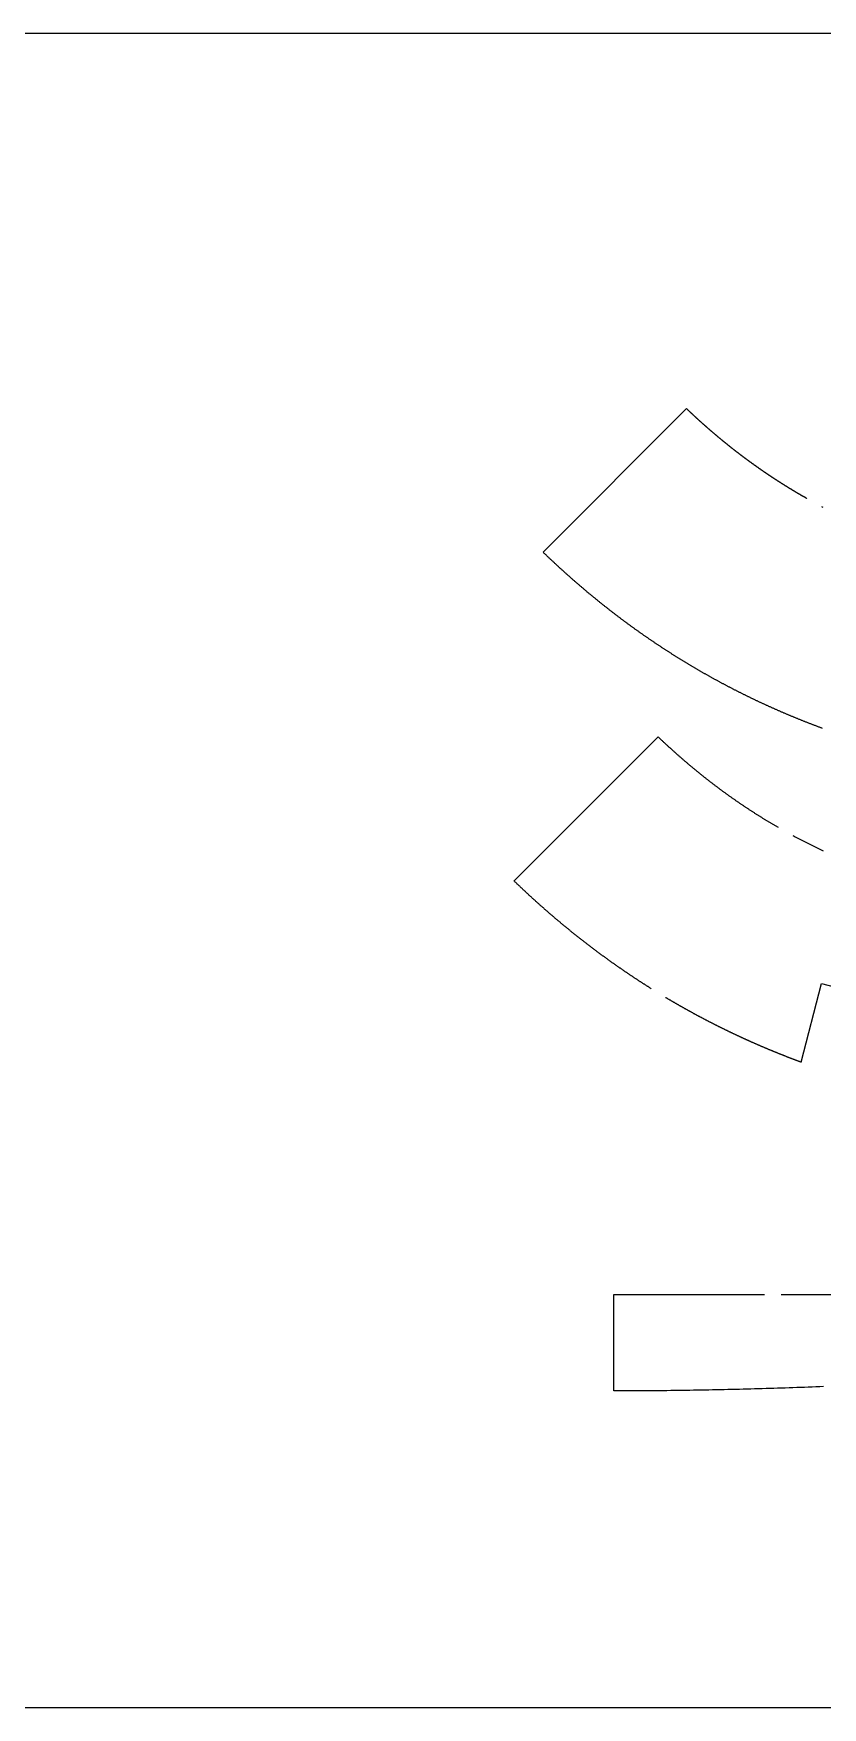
# Model space of a CAD drawing. Extents: x -700 to 200, y -6 to 94.
# Drawn here: x -25 to 22.1, y -6.5 to 93.5 of the extents above; entities that cross this region are included whole.
import ezdxf

# ---------------------------------------------------------------- set-up
doc = ezdxf.new("R2010")
doc.units = 0
doc.layers.get('0').update_dxf_attribs({"linetype": 'CONTINUOUS'})
doc.layers.add('90X10', color=1, linetype='CONTINUOUS')

msp = doc.modelspace()

# ---------------------------------------------------------------- linework, layer by layer
for p, q in [((5.42856, 62.55091), (14.00242, 71.12477)), ((3.69978, 42.90781), (12.3088, 51.51682)), ((20.85965, 32.07724), (22.07703, 36.77754)), ((22.07703, 36.77754), (24.26612, 36.21077)), ((9.67028, 12.44153), (9.67028, 18.21061)), ((9.67028, 18.21061), (18.67028, 18.21061)), ((19.67028, 18.21061), (61.61028, 18.21061))]:
    msp.add_line(p, q)
for points in [[(14.0024, 71.1248, 0), (14.0192, 71.1088, 0), (14.0359, 71.0928, 0), (14.0527, 71.0769, 0), (14.0694, 71.0609, 0), (14.0861, 71.045, 0), (14.1028, 71.0292, 0), (14.1195, 71.0133, 0), (14.1362, 70.9975, 0), (14.1529, 70.9816, 0), (14.1696, 70.9658, 0), (14.1864, 70.9501, 0), (14.2031, 70.9343, 0), (14.2198, 70.9186, 0), (14.2365, 70.9029, 0), (14.2532, 70.8872, 0), (14.2699, 70.8715, 0), (14.2866, 70.8559, 0), (14.3033, 70.8402, 0), (14.3199, 70.8246, 0), (14.3366, 70.809, 0), (14.3533, 70.7935, 0), (14.37, 70.7779, 0), (14.3867, 70.7624, 0), (14.4034, 70.7469, 0), (14.4201, 70.7314, 0), (14.4367, 70.7159, 0), (14.4534, 70.7005, 0), (14.4701, 70.6851, 0), (14.4868, 70.6697, 0), (14.5034, 70.6543, 0), (14.5201, 70.6389, 0), (14.5368, 70.6236, 0), (14.5534, 70.6083, 0), (14.5701, 70.593, 0), (14.5868, 70.5777, 0), (14.6034, 70.5624, 0), (14.6201, 70.5472, 0), (14.6367, 70.532, 0), (14.6534, 70.5168, 0), (14.67, 70.5016, 0), (14.6867, 70.4865, 0), (14.7033, 70.4713, 0), (14.72, 70.4562, 0), (14.7366, 70.4411, 0), (14.7532, 70.426, 0), (14.7699, 70.411, 0), (14.7865, 70.3959, 0), (14.8031, 70.3809, 0), (14.8198, 70.3659, 0), (14.8364, 70.351, 0), (14.853, 70.336, 0), (14.8697, 70.3211, 0), (14.8863, 70.3061, 0), (14.9029, 70.2912, 0), (14.9195, 70.2764, 0), (14.9361, 70.2615, 0), (14.9527, 70.2467, 0), (14.9693, 70.2319, 0), (14.9859, 70.2171, 0), (15.0026, 70.2023, 0), (15.0192, 70.1875, 0), (15.0358, 70.1728, 0), (15.0524, 70.1581, 0), (15.069, 70.1434, 0), (15.0855, 70.1287, 0), (15.1021, 70.114, 0), (15.1187, 70.0994, 0), (15.1353, 70.0848, 0), (15.1519, 70.0702, 0), (15.1685, 70.0556, 0), (15.185, 70.041, 0), (15.2016, 70.0265, 0), (15.2182, 70.0119, 0), (15.2348, 69.9974, 0), (15.2513, 69.983, 0), (15.2679, 69.9685, 0), (15.2845, 69.954, 0), (15.301, 69.9396, 0), (15.3176, 69.9252, 0), (15.3341, 69.9108, 0), (15.3507, 69.8964, 0), (15.3672, 69.8821, 0), (15.3838, 69.8677, 0), (15.4003, 69.8534, 0), (15.4169, 69.8391, 0), (15.4334, 69.8249, 0), (15.45, 69.8106, 0), (15.4665, 69.7964, 0), (15.483, 69.7821, 0), (15.4995, 69.7679, 0), (15.5161, 69.7537, 0), (15.5326, 69.7396, 0), (15.5491, 69.7254, 0), (15.5656, 69.7113, 0), (15.5821, 69.6972, 0), (15.5987, 69.6831, 0), (15.6152, 69.669, 0), (15.6317, 69.655, 0), (15.6482, 69.6409, 0), (15.6647, 69.6269, 0), (15.6812, 69.6129, 0), (15.6977, 69.599, 0), (15.7142, 69.585, 0), (15.7307, 69.571, 0), (15.7471, 69.5571, 0), (15.7636, 69.5432, 0), (15.7801, 69.5293, 0), (15.7966, 69.5155, 0), (15.8131, 69.5016, 0), (15.8295, 69.4878, 0), (15.846, 69.4739, 0), (15.8625, 69.4601, 0), (15.879, 69.4463, 0), (15.8956, 69.4325, 0), (15.9121, 69.4187, 0), (15.9286, 69.4049, 0), (15.9451, 69.3911, 0), (15.9617, 69.3774, 0), (15.9782, 69.3636, 0), (15.9948, 69.3499, 0), (16.0113, 69.3362, 0), (16.0279, 69.3224, 0), (16.0445, 69.3087, 0), (16.0611, 69.295, 0), (16.0777, 69.2814, 0), (16.0942, 69.2677, 0), (16.1108, 69.254, 0), (16.1275, 69.2404, 0), (16.1441, 69.2267, 0), (16.1607, 69.2131, 0), (16.1773, 69.1995, 0), (16.194, 69.1858, 0), (16.2106, 69.1722, 0), (16.2273, 69.1586, 0), (16.2439, 69.1451, 0), (16.2606, 69.1315, 0), (16.2773, 69.1179, 0), (16.2939, 69.1044, 0), (16.3106, 69.0908, 0), (16.3273, 69.0773, 0), (16.344, 69.0638, 0), (16.3607, 69.0503, 0), (16.3774, 69.0368, 0), (16.3942, 69.0233, 0), (16.4109, 69.0098, 0), (16.4276, 68.9963, 0), (16.4444, 68.9829, 0), (16.4611, 68.9694, 0), (16.4779, 68.956, 0), (16.4947, 68.9426, 0), (16.5114, 68.9292, 0), (16.5282, 68.9158, 0), (16.545, 68.9024, 0), (16.5618, 68.889, 0), (16.5786, 68.8756, 0), (16.5954, 68.8623, 0), (16.6122, 68.8489, 0), (16.629, 68.8356, 0), (16.6459, 68.8222, 0), (16.6627, 68.8089, 0), (16.6795, 68.7956, 0), (16.6964, 68.7823, 0), (16.7132, 68.769, 0), (16.7301, 68.7557, 0), (16.747, 68.7425, 0), (16.7639, 68.7292, 0), (16.7807, 68.716, 0), (16.7976, 68.7027, 0), (16.8145, 68.6895, 0), (16.8314, 68.6763, 0), (16.8484, 68.6631, 0), (16.8653, 68.6499, 0), (16.8822, 68.6367, 0), (16.8991, 68.6235, 0), (16.9161, 68.6104, 0), (16.933, 68.5972, 0), (16.95, 68.5841, 0), (16.967, 68.571, 0), (16.9839, 68.5578, 0), (17.0009, 68.5447, 0), (17.0179, 68.5316, 0), (17.0349, 68.5185, 0), (17.0519, 68.5055, 0), (17.0689, 68.4924, 0), (17.0859, 68.4793, 0), (17.1029, 68.4663, 0), (17.12, 68.4533, 0), (17.137, 68.4402, 0), (17.154, 68.4272, 0), (17.1711, 68.4142, 0), (17.1881, 68.4012, 0), (17.2052, 68.3882, 0), (17.2223, 68.3753, 0), (17.2394, 68.3623, 0), (17.2565, 68.3494, 0), (17.2736, 68.3364, 0), (17.2907, 68.3235, 0), (17.3078, 68.3106, 0), (17.3249, 68.2977, 0), (17.342, 68.2848, 0), (17.3591, 68.2719, 0), (17.3763, 68.259, 0), (17.3934, 68.2461, 0), (17.4106, 68.2333, 0), (17.4277, 68.2204, 0), (17.4449, 68.2076, 0), (17.4621, 68.1948, 0), (17.4793, 68.182, 0), (17.4964, 68.1692, 0), (17.5136, 68.1564, 0), (17.5309, 68.1436, 0), (17.5481, 68.1308, 0), (17.5653, 68.1181, 0), (17.5825, 68.1053, 0), (17.5997, 68.0926, 0), (17.617, 68.0798, 0), (17.6342, 68.0671, 0), (17.6515, 68.0544, 0), (17.6688, 68.0417, 0), (17.686, 68.029, 0), (17.7033, 68.0164, 0), (17.7206, 68.0037, 0), (17.7379, 67.991, 0), (17.7552, 67.9784, 0), (17.7725, 67.9658, 0), (17.7898, 67.9531, 0), (17.8071, 67.9405, 0), (17.8245, 67.9279, 0), (17.8418, 67.9153, 0), (17.8591, 67.9028, 0), (17.8765, 67.8902, 0), (17.8938, 67.8776, 0), (17.9112, 67.8651, 0), (17.9286, 67.8525, 0), (17.946, 67.84, 0), (17.9634, 67.8275, 0), (17.9808, 67.815, 0), (17.9982, 67.8025, 0), (18.0156, 67.79, 0), (18.033, 67.7775, 0), (18.0504, 67.7651, 0), (18.0679, 67.7526, 0), (18.0853, 67.7402, 0), (18.1027, 67.7278, 0), (18.1202, 67.7153, 0), (18.1377, 67.7029, 0), (18.1551, 67.6905, 0), (18.1726, 67.6781, 0), (18.1901, 67.6658, 0), (18.2076, 67.6534, 0), (18.2251, 67.641, 0), (18.2426, 67.6287, 0), (18.2601, 67.6164, 0), (18.2777, 67.604, 0), (18.2952, 67.5917, 0), (18.3127, 67.5794, 0), (18.3303, 67.5671, 0), (18.3478, 67.5548, 0), (18.3654, 67.5426, 0), (18.383, 67.5303, 0), (18.4005, 67.5181, 0), (18.4181, 67.5058, 0), (18.4357, 67.4936, 0), (18.4533, 67.4814, 0), (18.4709, 67.4692, 0), (18.4885, 67.457, 0), (18.5062, 67.4448, 0), (18.5238, 67.4326, 0), (18.5414, 67.4204, 0), (18.5591, 67.4083, 0), (18.5767, 67.3961, 0), (18.5944, 67.384, 0), (18.612, 67.3719, 0), (18.6297, 67.3598, 0), (18.6474, 67.3477, 0), (18.6651, 67.3356, 0), (18.6828, 67.3235, 0), (18.7005, 67.3114, 0), (18.7182, 67.2994, 0), (18.7359, 67.2873, 0), (18.7537, 67.2753, 0), (18.7714, 67.2633, 0), (18.7891, 67.2513, 0), (18.8069, 67.2393, 0), (18.8247, 67.2273, 0), (18.8424, 67.2153, 0), (18.8602, 67.2033, 0), (18.878, 67.1913, 0), (18.8958, 67.1794, 0), (18.9136, 67.1674, 0), (18.9314, 67.1555, 0), (18.9492, 67.1436, 0), (18.967, 67.1317, 0), (18.9848, 67.1198, 0), (19.0027, 67.1079, 0), (19.0205, 67.096, 0), (19.0384, 67.0842, 0), (19.0562, 67.0723, 0), (19.0741, 67.0605, 0), (19.092, 67.0486, 0), (19.1099, 67.0368, 0), (19.1277, 67.025, 0), (19.1456, 67.0132, 0), (19.1636, 67.0014, 0), (19.1815, 66.9896, 0), (19.1994, 66.9779, 0), (19.2173, 66.9661, 0), (19.2353, 66.9543, 0), (19.2532, 66.9426, 0), (19.2712, 66.9309, 0), (19.2891, 66.9192, 0), (19.3071, 66.9075, 0), (19.3251, 66.8958, 0), (19.343, 66.8841, 0), (19.361, 66.8724, 0), (19.379, 66.8608, 0), (19.397, 66.8491, 0), (19.4151, 66.8375, 0), (19.4331, 66.8258, 0), (19.4511, 66.8142, 0), (19.4691, 66.8026, 0), (19.4872, 66.791, 0), (19.5052, 66.7794, 0), (19.5233, 66.7678, 0), (19.5414, 66.7563, 0), (19.5595, 66.7447, 0), (19.5775, 66.7332, 0), (19.5956, 66.7216, 0), (19.6137, 66.7101, 0), (19.6318, 66.6986, 0), (19.65, 66.6871, 0), (19.6681, 66.6756, 0), (19.6862, 66.6641, 0), (19.7044, 66.6527, 0), (19.7225, 66.6412, 0), (19.7407, 66.6298, 0), (19.7588, 66.6183, 0), (19.777, 66.6069, 0), (19.7952, 66.5955, 0), (19.8134, 66.5841, 0), (19.8316, 66.5727, 0), (19.8498, 66.5613, 0), (19.868, 66.5499, 0), (19.8862, 66.5386, 0), (19.9044, 66.5272, 0), (19.9226, 66.5159, 0), (19.9409, 66.5046, 0), (19.9591, 66.4932, 0), (19.9774, 66.4819, 0), (19.9957, 66.4706, 0), (20.0139, 66.4594, 0), (20.0322, 66.4481, 0), (20.0505, 66.4368, 0), (20.0688, 66.4256, 0), (20.0871, 66.4143, 0), (20.1054, 66.4031, 0), (20.1238, 66.3919, 0), (20.1421, 66.3807, 0), (20.1604, 66.3695, 0), (20.1788, 66.3583, 0), (20.1971, 66.3471, 0), (20.2155, 66.3359, 0), (20.2339, 66.3248, 0), (20.2522, 66.3136, 0), (20.2706, 66.3025, 0), (20.289, 66.2914, 0), (20.3074, 66.2802, 0), (20.3258, 66.2691, 0), (20.3442, 66.2581, 0), (20.3627, 66.247, 0), (20.3811, 66.2359, 0), (20.3996, 66.2248, 0), (20.418, 66.2138, 0), (20.4365, 66.2028, 0), (20.4549, 66.1917, 0), (20.4734, 66.1807, 0), (20.4919, 66.1697, 0), (20.5104, 66.1587, 0), (20.5289, 66.1477, 0), (20.5474, 66.1368, 0), (20.5659, 66.1258, 0), (20.5844, 66.1148, 0), (20.6029, 66.1039, 0), (20.6215, 66.093, 0), (20.64, 66.0821, 0), (20.6586, 66.0712, 0), (20.6772, 66.0603, 0), (20.6957, 66.0494, 0), (20.7143, 66.0385, 0), (20.7329, 66.0276, 0), (20.7515, 66.0168, 0), (20.7701, 66.0059, 0), (20.7887, 65.9951, 0), (20.8073, 65.9843, 0), (20.8259, 65.9735, 0), (20.8446, 65.9627, 0), (20.8632, 65.9519, 0), (20.8818, 65.9411, 0), (20.9005, 65.9304, 0), (20.9191, 65.9196, 0), (20.9378, 65.9089, 0), (20.9564, 65.8982, 0), (20.9751, 65.8875, 0), (20.9937, 65.8768, 0), (21.0124, 65.8661, 0), (21.0311, 65.8555, 0), (21.0498, 65.8448, 0), (21.0685, 65.8342, 0), (21.0872, 65.8235, 0), (21.1059, 65.8129, 0), (21.1246, 65.8023, 0), (21.1433, 65.7917, 0), (21.162, 65.7811, 0), (21.1807, 65.7705, 0), (21.1994, 65.76, 0)], [(22.0777, 65.2819, 0), (22.1536, 65.2421, 0)], [(22.1332, 52.0209, 0), (22.0964, 52.0345, 0), (22.0596, 52.0481, 0), (22.0228, 52.0618, 0), (21.9859, 52.0755, 0), (21.9491, 52.0892, 0), (21.9123, 52.103, 0), (21.8755, 52.1168, 0), (21.8387, 52.1306, 0), (21.8019, 52.1444, 0), (21.7651, 52.1583, 0), (21.7283, 52.1722, 0), (21.6916, 52.1862, 0), (21.6548, 52.2001, 0), (21.618, 52.2141, 0), (21.5813, 52.2282, 0), (21.5446, 52.2422, 0), (21.5078, 52.2563, 0), (21.4711, 52.2705, 0), (21.4344, 52.2846, 0), (21.3977, 52.2988, 0), (21.361, 52.313, 0), (21.3243, 52.3273, 0), (21.2876, 52.3416, 0), (21.251, 52.3559, 0), (21.2143, 52.3702, 0), (21.1776, 52.3846, 0), (21.141, 52.399, 0), (21.1044, 52.4134, 0), (21.0677, 52.4279, 0), (21.0311, 52.4424, 0), (20.9945, 52.4569, 0), (20.9579, 52.4715, 0), (20.9213, 52.4861, 0), (20.8847, 52.5007, 0), (20.8481, 52.5154, 0), (20.8115, 52.5301, 0), (20.775, 52.5448, 0), (20.7384, 52.5595, 0), (20.7019, 52.5743, 0), (20.6653, 52.5891, 0), (20.6288, 52.604, 0), (20.5923, 52.6188, 0), (20.5558, 52.6337, 0), (20.5193, 52.6486, 0), (20.4829, 52.6636, 0), (20.4464, 52.6786, 0), (20.41, 52.6936, 0), (20.3736, 52.7086, 0), (20.3372, 52.7237, 0), (20.3009, 52.7388, 0), (20.2645, 52.7539, 0), (20.2282, 52.769, 0), (20.1919, 52.7842, 0), (20.1556, 52.7994, 0), (20.1193, 52.8146, 0), (20.0831, 52.8299, 0), (20.0469, 52.8452, 0), (20.0106, 52.8605, 0), (19.9744, 52.8758, 0), (19.9383, 52.8911, 0), (19.9021, 52.9065, 0), (19.866, 52.922, 0), (19.8299, 52.9374, 0), (19.7937, 52.9529, 0), (19.7577, 52.9684, 0), (19.7216, 52.9839, 0), (19.6856, 52.9994, 0), (19.6495, 53.015, 0), (19.6135, 53.0306, 0), (19.5775, 53.0462, 0), (19.5415, 53.0619, 0), (19.5056, 53.0776, 0), (19.4697, 53.0933, 0), (19.4337, 53.109, 0), (19.3978, 53.1248, 0), (19.362, 53.1406, 0), (19.3261, 53.1564, 0), (19.2903, 53.1723, 0), (19.2544, 53.1882, 0), (19.2186, 53.2041, 0), (19.1828, 53.22, 0), (19.1471, 53.2359, 0), (19.1113, 53.2519, 0), (19.0756, 53.2679, 0), (19.0399, 53.284, 0), (19.0042, 53.3, 0), (18.9685, 53.3161, 0), (18.9328, 53.3323, 0), (18.8972, 53.3484, 0), (18.8616, 53.3646, 0), (18.826, 53.3808, 0), (18.7904, 53.397, 0), (18.7548, 53.4133, 0), (18.7193, 53.4296, 0), (18.6837, 53.4459, 0), (18.6482, 53.4622, 0), (18.6127, 53.4786, 0), (18.5773, 53.495, 0), (18.5418, 53.5114, 0), (18.5064, 53.5278, 0), (18.4709, 53.5443, 0), (18.4355, 53.5608, 0), (18.4002, 53.5773, 0), (18.3648, 53.5939, 0), (18.3294, 53.6105, 0), (18.2941, 53.6271, 0), (18.2588, 53.6437, 0), (18.2235, 53.6604, 0), (18.1882, 53.677, 0), (18.153, 53.6938, 0), (18.1178, 53.7105, 0), (18.0825, 53.7273, 0), (18.0473, 53.7441, 0), (18.0122, 53.7609, 0), (17.977, 53.7778, 0), (17.9418, 53.7946, 0), (17.9067, 53.8115, 0), (17.8716, 53.8285, 0), (17.8365, 53.8454, 0), (17.8014, 53.8624, 0), (17.7664, 53.8794, 0), (17.7314, 53.8965, 0), (17.6963, 53.9135, 0), (17.6613, 53.9306, 0), (17.6264, 53.9478, 0), (17.5914, 53.9649, 0), (17.5565, 53.9821, 0), (17.5215, 53.9993, 0), (17.4866, 54.0165, 0), (17.4517, 54.0338, 0), (17.4169, 54.051, 0), (17.382, 54.0684, 0), (17.3472, 54.0857, 0), (17.3123, 54.1031, 0), (17.2776, 54.1205, 0), (17.2428, 54.1379, 0), (17.208, 54.1553, 0), (17.1733, 54.1728, 0), (17.1385, 54.1903, 0), (17.1038, 54.2078, 0), (17.0691, 54.2254, 0), (17.0345, 54.243, 0), (16.9998, 54.2606, 0), (16.9652, 54.2782, 0), (16.9306, 54.2959, 0), (16.896, 54.3135, 0), (16.8614, 54.3313, 0), (16.8268, 54.349, 0), (16.7923, 54.3668, 0), (16.7577, 54.3846, 0), (16.7232, 54.4024, 0), (16.6887, 54.4202, 0), (16.6543, 54.4381, 0), (16.6198, 54.456, 0), (16.5854, 54.474, 0), (16.551, 54.4919, 0), (16.5166, 54.5099, 0), (16.4822, 54.5279, 0), (16.4478, 54.5459, 0), (16.4135, 54.564, 0), (16.3791, 54.5821, 0), (16.3448, 54.6002, 0), (16.3105, 54.6184, 0), (16.2762, 54.6365, 0), (16.242, 54.6547, 0), (16.2078, 54.673, 0), (16.1735, 54.6912, 0), (16.1393, 54.7095, 0), (16.1051, 54.7278, 0), (16.071, 54.7462, 0), (16.0368, 54.7645, 0), (16.0027, 54.7829, 0), (15.9686, 54.8013, 0), (15.9345, 54.8198, 0), (15.9004, 54.8382, 0), (15.8663, 54.8567, 0), (15.8323, 54.8752, 0), (15.7983, 54.8938, 0), (15.7643, 54.9124, 0), (15.7303, 54.931, 0), (15.6963, 54.9496, 0), (15.6624, 54.9683, 0), (15.6284, 54.987, 0), (15.5945, 55.0057, 0), (15.5606, 55.0244, 0), (15.5267, 55.0432, 0), (15.4929, 55.062, 0), (15.459, 55.0808, 0), (15.4252, 55.0996, 0), (15.3914, 55.1185, 0), (15.3576, 55.1374, 0), (15.3238, 55.1563, 0), (15.2901, 55.1753, 0), (15.2563, 55.1943, 0), (15.2226, 55.2133, 0), (15.1889, 55.2323, 0), (15.1552, 55.2514, 0), (15.1216, 55.2704, 0), (15.0879, 55.2896, 0), (15.0543, 55.3087, 0), (15.0207, 55.3279, 0), (14.9871, 55.3471, 0), (14.9535, 55.3663, 0), (14.9199, 55.3855, 0), (14.8864, 55.4048, 0), (14.8529, 55.4241, 0), (14.8194, 55.4434, 0), (14.7859, 55.4628, 0), (14.7524, 55.4822, 0), (14.7189, 55.5016, 0), (14.6855, 55.521, 0), (14.6521, 55.5405, 0), (14.6187, 55.56, 0), (14.5853, 55.5795, 0), (14.5519, 55.599, 0), (14.5186, 55.6186, 0), (14.4853, 55.6382, 0), (14.452, 55.6578, 0), (14.4187, 55.6775, 0), (14.3854, 55.6972, 0), (14.3521, 55.7169, 0), (14.3189, 55.7366, 0), (14.2857, 55.7563, 0), (14.2524, 55.7761, 0), (14.2193, 55.7959, 0), (14.1861, 55.8158, 0), (14.1529, 55.8356, 0), (14.1198, 55.8555, 0), (14.0867, 55.8755, 0), (14.0536, 55.8954, 0), (14.0205, 55.9154, 0), (13.9874, 55.9354, 0), (13.9544, 55.9554, 0), (13.9214, 55.9754, 0), (13.8883, 55.9955, 0), (13.8554, 56.0156, 0), (13.8224, 56.0358, 0), (13.7894, 56.0559, 0), (13.7565, 56.0761, 0), (13.7235, 56.0963, 0), (13.6906, 56.1166, 0), (13.6578, 56.1368, 0), (13.6249, 56.1571, 0), (13.592, 56.1774, 0), (13.5592, 56.1978, 0), (13.5264, 56.2182, 0), (13.4936, 56.2386, 0), (13.4608, 56.259, 0), (13.428, 56.2794, 0), (13.3953, 56.2999, 0), (13.3625, 56.3204, 0), (13.3298, 56.341, 0), (13.2971, 56.3615, 0), (13.2644, 56.3821, 0), (13.2318, 56.4027, 0), (13.1991, 56.4234, 0), (13.1665, 56.444, 0), (13.1339, 56.4647, 0), (13.1013, 56.4854, 0), (13.0687, 56.5062, 0), (13.0362, 56.527, 0), (13.0036, 56.5478, 0), (12.9711, 56.5686, 0), (12.9386, 56.5894, 0), (12.9061, 56.6103, 0), (12.8736, 56.6312, 0), (12.8412, 56.6522, 0), (12.8088, 56.6731, 0), (12.7763, 56.6941, 0), (12.7439, 56.7151, 0), (12.7116, 56.7362, 0), (12.6792, 56.7572, 0), (12.6468, 56.7783, 0), (12.6145, 56.7994, 0), (12.5822, 56.8206, 0), (12.5499, 56.8418, 0), (12.5176, 56.863, 0), (12.4854, 56.8842, 0), (12.4531, 56.9054, 0), (12.4209, 56.9267, 0), (12.3887, 56.948, 0), (12.3565, 56.9694, 0), (12.3243, 56.9907, 0), (12.2922, 57.0121, 0), (12.26, 57.0335, 0), (12.2279, 57.055, 0), (12.1958, 57.0764, 0), (12.1637, 57.0979, 0), (12.1316, 57.1194, 0), (12.0996, 57.141, 0), (12.0675, 57.1625, 0), (12.0355, 57.1841, 0), (12.0035, 57.2058, 0), (11.9715, 57.2274, 0), (11.9396, 57.2491, 0), (11.9076, 57.2708, 0), (11.8757, 57.2925, 0), (11.8438, 57.3143, 0), (11.8119, 57.3361, 0), (11.78, 57.3579, 0), (11.7481, 57.3797, 0), (11.7163, 57.4016, 0), (11.6844, 57.4235, 0), (11.6526, 57.4454, 0), (11.6208, 57.4674, 0), (11.589, 57.4893, 0), (11.5573, 57.5113, 0), (11.5255, 57.5334, 0), (11.4938, 57.5554, 0), (11.4621, 57.5775, 0), (11.4304, 57.5996, 0), (11.3987, 57.6217, 0), (11.3671, 57.6439, 0), (11.3354, 57.6661, 0), (11.3038, 57.6883, 0), (11.2722, 57.7105, 0), (11.2406, 57.7328, 0), (11.209, 57.7551, 0), (11.1775, 57.7774, 0), (11.1459, 57.7997, 0), (11.1144, 57.8221, 0), (11.0829, 57.8445, 0), (11.0514, 57.8669, 0), (11.02, 57.8894, 0), (10.9885, 57.9118, 0), (10.9571, 57.9343, 0), (10.9256, 57.9569, 0), (10.8942, 57.9794, 0), (10.8629, 58.002, 0), (10.8315, 58.0246, 0), (10.8001, 58.0472, 0), (10.7688, 58.0699, 0), (10.7375, 58.0926, 0), (10.7062, 58.1153, 0), (10.6749, 58.1381, 0), (10.6436, 58.1608, 0), (10.6124, 58.1836, 0), (10.5811, 58.2064, 0), (10.5499, 58.2293, 0), (10.5187, 58.2522, 0), (10.4876, 58.2751, 0), (10.4564, 58.298, 0), (10.4252, 58.3209, 0), (10.3941, 58.3439, 0), (10.363, 58.3669, 0), (10.3319, 58.39, 0), (10.3008, 58.413, 0), (10.2698, 58.4361, 0), (10.2387, 58.4592, 0), (10.2077, 58.4824, 0), (10.1767, 58.5055, 0), (10.1457, 58.5287, 0), (10.1147, 58.5519, 0), (10.0837, 58.5752, 0), (10.0528, 58.5984, 0), (10.0219, 58.6217, 0), (9.99095, 58.6451, 0), (9.96006, 58.6684, 0), (9.92918, 58.6918, 0), (9.89832, 58.7152, 0), (9.86748, 58.7386, 0), (9.83665, 58.7621, 0), (9.80584, 58.7856, 0), (9.77505, 58.8091, 0), (9.74427, 58.8326, 0), (9.71351, 58.8562, 0), (9.68277, 58.8797, 0), (9.65204, 58.9034, 0), (9.62133, 58.927, 0), (9.59064, 58.9507, 0), (9.55997, 58.9744, 0), (9.52931, 58.9981, 0), (9.49867, 59.0218, 0), (9.46804, 59.0456, 0), (9.43743, 59.0694, 0), (9.40684, 59.0932, 0), (9.37627, 59.1171, 0), (9.34571, 59.141, 0), (9.31517, 59.1649, 0), (9.28465, 59.1888, 0), (9.25414, 59.2128, 0), (9.22365, 59.2367, 0), (9.19317, 59.2607, 0), (9.16272, 59.2848, 0), (9.13228, 59.3088, 0), (9.10185, 59.3329, 0), (9.07144, 59.3571, 0), (9.04105, 59.3812, 0), (9.01068, 59.4054, 0), (8.98032, 59.4296, 0), (8.94998, 59.4538, 0), (8.91966, 59.478, 0), (8.88935, 59.5023, 0), (8.85906, 59.5266, 0), (8.82879, 59.5509, 0), (8.79853, 59.5753, 0), (8.76829, 59.5997, 0), (8.73806, 59.6241, 0), (8.70786, 59.6485, 0), (8.67767, 59.673, 0), (8.64749, 59.6974, 0), (8.61734, 59.722, 0), (8.58719, 59.7465, 0), (8.55707, 59.7711, 0), (8.52696, 59.7956, 0), (8.49687, 59.8203, 0), (8.4668, 59.8449, 0), (8.43674, 59.8696, 0), (8.4067, 59.8943, 0), (8.37667, 59.919, 0), (8.34667, 59.9437, 0), (8.31667, 59.9685, 0), (8.2867, 59.9933, 0), (8.25674, 60.0181, 0), (8.2268, 60.043, 0), (8.19687, 60.0679, 0), (8.16696, 60.0928, 0), (8.13707, 60.1177, 0), (8.1072, 60.1427, 0), (8.07734, 60.1677, 0), (8.04749, 60.1927, 0), (8.01767, 60.2177, 0), (7.98786, 60.2428, 0), (7.95807, 60.2679, 0), (7.92829, 60.293, 0), (7.89853, 60.3181, 0), (7.86878, 60.3433, 0), (7.83906, 60.3685, 0), (7.80935, 60.3937, 0), (7.77965, 60.4189, 0), (7.74997, 60.4442, 0), (7.72031, 60.4695, 0), (7.69067, 60.4948, 0), (7.66104, 60.5202, 0), (7.63143, 60.5456, 0), (7.60183, 60.571, 0), (7.57225, 60.5964, 0), (7.54269, 60.6219, 0), (7.51314, 60.6474, 0), (7.48361, 60.6729, 0), (7.4541, 60.6984, 0), (7.4246, 60.724, 0), (7.39512, 60.7496, 0), (7.36565, 60.7752, 0), (7.3362, 60.8008, 0), (7.30677, 60.8265, 0), (7.27736, 60.8522, 0), (7.24796, 60.8779, 0), (7.21857, 60.9036, 0), (7.18921, 60.9294, 0), (7.15986, 60.9552, 0), (7.13052, 60.981, 0), (7.10121, 61.0069, 0), (7.0719, 61.0328, 0), (7.04262, 61.0587, 0), (7.01335, 61.0846, 0), (6.9841, 61.1106, 0), (6.95486, 61.1365, 0), (6.92564, 61.1625, 0), (6.89644, 61.1886, 0), (6.86725, 61.2146, 0), (6.83808, 61.2407, 0), (6.80893, 61.2668, 0), (6.77979, 61.293, 0), (6.75067, 61.3191, 0), (6.72156, 61.3453, 0), (6.69247, 61.3715, 0), (6.6634, 61.3978, 0), (6.63434, 61.4241, 0), (6.6053, 61.4504, 0), (6.57627, 61.4767, 0), (6.54726, 61.503, 0), (6.51827, 61.5294, 0), (6.4893, 61.5558, 0), (6.46034, 61.5822, 0), (6.43139, 61.6087, 0), (6.40246, 61.6352, 0), (6.37355, 61.6617, 0), (6.34466, 61.6882, 0), (6.31578, 61.7148, 0), (6.28692, 61.7413, 0), (6.25807, 61.768, 0), (6.22924, 61.7946, 0), (6.20042, 61.8213, 0), (6.17163, 61.8479, 0), (6.14284, 61.8747, 0), (6.11408, 61.9014, 0), (6.08533, 61.9282, 0), (6.05659, 61.955, 0), (6.02788, 61.9818, 0), (5.99917, 62.0086, 0), (5.97049, 62.0355, 0), (5.94182, 62.0624, 0), (5.91317, 62.0893, 0), (5.88453, 62.1163, 0), (5.85591, 62.1432, 0), (5.8273, 62.1702, 0), (5.79871, 62.1973, 0), (5.77014, 62.2243, 0), (5.74158, 62.2514, 0), (5.71304, 62.2785, 0), (5.68452, 62.3056, 0), (5.65601, 62.3328, 0), (5.62751, 62.36, 0), (5.59904, 62.3872, 0), (5.57058, 62.4144, 0), (5.54213, 62.4417, 0), (5.5137, 62.469, 0), (5.48529, 62.4963, 0), (5.45692, 62.5236, 0), (5.42856, 62.5509, 0)], [(12.3088, 51.5168, 0), (12.3386, 51.4884, 0), (12.3684, 51.46, 0), (12.3982, 51.4317, 0), (12.428, 51.4034, 0), (12.4578, 51.3751, 0), (12.4877, 51.3469, 0), (12.5175, 51.3187, 0), (12.5474, 51.2905, 0), (12.5773, 51.2624, 0), (12.6073, 51.2343, 0), (12.6372, 51.2063, 0), (12.6672, 51.1783, 0), (12.6972, 51.1503, 0), (12.7272, 51.1224, 0), (12.7572, 51.0945, 0), (12.7873, 51.0667, 0), (12.8174, 51.0389, 0), (12.8474, 51.0111, 0), (12.8776, 50.9834, 0), (12.9077, 50.9557, 0), (12.9378, 50.928, 0), (12.968, 50.9004, 0), (12.9982, 50.8728, 0), (13.0284, 50.8452, 0), (13.0587, 50.8177, 0), (13.0889, 50.7903, 0), (13.1192, 50.7628, 0), (13.1495, 50.7354, 0), (13.1798, 50.7081, 0), (13.2102, 50.6808, 0), (13.2405, 50.6535, 0), (13.2709, 50.6262, 0), (13.3013, 50.599, 0), (13.3317, 50.5719, 0), (13.3622, 50.5447, 0), (13.3926, 50.5176, 0), (13.4231, 50.4906, 0), (13.4536, 50.4636, 0), (13.4841, 50.4366, 0), (13.5147, 50.4096, 0), (13.5453, 50.3827, 0), (13.5758, 50.3559, 0), (13.6064, 50.329, 0), (13.6371, 50.3022, 0), (13.6677, 50.2755, 0), (13.6984, 50.2488, 0), (13.7291, 50.2221, 0), (13.7598, 50.1954, 0), (13.7905, 50.1688, 0), (13.8213, 50.1423, 0), (13.8521, 50.1158, 0), (13.8829, 50.0893, 0), (13.9137, 50.0628, 0), (13.9445, 50.0364, 0), (13.9754, 50.01, 0), (14.0063, 49.9837, 0), (14.0372, 49.9574, 0), (14.0681, 49.9311, 0), (14.0991, 49.9049, 0), (14.13, 49.8787, 0), (14.161, 49.8525, 0), (14.192, 49.8264, 0), (14.2231, 49.8004, 0), (14.2541, 49.7743, 0), (14.2852, 49.7483, 0), (14.3163, 49.7224, 0), (14.3474, 49.6964, 0), (14.3785, 49.6705, 0), (14.4097, 49.6447, 0), (14.4409, 49.6189, 0), (14.4721, 49.5931, 0), (14.5033, 49.5674, 0), (14.5346, 49.5417, 0), (14.5658, 49.516, 0), (14.5971, 49.4904, 0), (14.6284, 49.4648, 0), (14.6598, 49.4393, 0), (14.6911, 49.4138, 0), (14.7225, 49.3883, 0), (14.7539, 49.3628, 0), (14.7853, 49.3375, 0), (14.8168, 49.3121, 0), (14.8482, 49.2868, 0), (14.8797, 49.2615, 0), (14.9112, 49.2362, 0), (14.9427, 49.211, 0), (14.9743, 49.1859, 0), (15.0059, 49.1607, 0), (15.0375, 49.1356, 0), (15.0691, 49.1106, 0), (15.1007, 49.0856, 0), (15.1324, 49.0606, 0), (15.1641, 49.0356, 0), (15.1958, 49.0107, 0), (15.2275, 48.9859, 0), (15.2592, 48.961, 0), (15.291, 48.9362, 0), (15.3228, 48.9115, 0), (15.3546, 48.8868, 0), (15.3865, 48.8621, 0), (15.4183, 48.8374, 0), (15.4502, 48.8128, 0), (15.4821, 48.7883, 0), (15.514, 48.7637, 0), (15.546, 48.7392, 0), (15.578, 48.7148, 0), (15.61, 48.6904, 0), (15.642, 48.666, 0), (15.674, 48.6416, 0), (15.7061, 48.6173, 0), (15.7382, 48.5931, 0), (15.7703, 48.5688, 0), (15.8024, 48.5447, 0), (15.8345, 48.5205, 0), (15.8667, 48.4964, 0), (15.8989, 48.4723, 0), (15.9311, 48.4483, 0), (15.9634, 48.4243, 0), (15.9956, 48.4003, 0), (16.0279, 48.3764, 0), (16.0602, 48.3525, 0), (16.0926, 48.3286, 0), (16.1249, 48.3048, 0), (16.1573, 48.281, 0), (16.1897, 48.2573, 0), (16.2221, 48.2336, 0), (16.2546, 48.2099, 0), (16.287, 48.1863, 0), (16.3195, 48.1627, 0), (16.352, 48.1392, 0), (16.3846, 48.1156, 0), (16.4171, 48.0922, 0), (16.4497, 48.0687, 0), (16.4823, 48.0453, 0), (16.515, 48.022, 0), (16.5476, 47.9986, 0), (16.5803, 47.9754, 0), (16.613, 47.9521, 0), (16.6457, 47.9289, 0), (16.6784, 47.9057, 0), (16.7112, 47.8826, 0), (16.744, 47.8595, 0), (16.7768, 47.8364, 0), (16.8097, 47.8134, 0), (16.8425, 47.7904, 0), (16.8754, 47.7675, 0), (16.9083, 47.7445, 0), (16.9412, 47.7217, 0), (16.9742, 47.6988, 0), (17.0072, 47.676, 0), (17.0402, 47.6533, 0), (17.0732, 47.6306, 0), (17.1062, 47.6079, 0), (17.1393, 47.5852, 0), (17.1724, 47.5626, 0), (17.2055, 47.54, 0), (17.2386, 47.5175, 0), (17.2718, 47.495, 0), (17.305, 47.4725, 0), (17.3382, 47.4501, 0), (17.3714, 47.4277, 0), (17.4047, 47.4054, 0), (17.438, 47.3831, 0), (17.4713, 47.3608, 0), (17.5046, 47.3386, 0), (17.538, 47.3164, 0), (17.5713, 47.2942, 0), (17.6047, 47.2721, 0), (17.6382, 47.25, 0), (17.6716, 47.2279, 0), (17.7051, 47.2059, 0), (17.7386, 47.184, 0), (17.7721, 47.162, 0), (17.8056, 47.1401, 0), (17.8392, 47.1183, 0), (17.8728, 47.0965, 0), (17.9064, 47.0747, 0), (17.94, 47.0529, 0), (17.9737, 47.0312, 0), (18.0074, 47.0095, 0), (18.0411, 46.9879, 0), (18.0748, 46.9663, 0), (18.1086, 46.9448, 0), (18.1424, 46.9232, 0), (18.1762, 46.9017, 0), (18.21, 46.8803, 0), (18.2439, 46.8589, 0), (18.2777, 46.8375, 0), (18.3116, 46.8162, 0), (18.3456, 46.7949, 0), (18.3795, 46.7736, 0), (18.4135, 46.7524, 0), (18.4475, 46.7312, 0), (18.4815, 46.7101, 0), (18.5156, 46.689, 0), (18.5496, 46.6679, 0), (18.5837, 46.6469, 0), (18.6178, 46.6259, 0), (18.652, 46.6049, 0), (18.6862, 46.584, 0), (18.7204, 46.5631, 0), (18.7546, 46.5423, 0), (18.7888, 46.5215, 0), (18.8231, 46.5007, 0), (18.8574, 46.48, 0), (18.8917, 46.4593, 0), (18.926, 46.4386, 0), (18.9604, 46.418, 0), (18.9948, 46.3974, 0), (19.0292, 46.3768, 0), (19.0636, 46.3563, 0), (19.0981, 46.3359, 0), (19.1326, 46.3154, 0), (19.1671, 46.295, 0), (19.2016, 46.2747, 0), (19.2362, 46.2544, 0), (19.2708, 46.2341, 0), (19.3054, 46.2138, 0), (19.34, 46.1936, 0), (19.3747, 46.1735, 0), (19.4094, 46.1533, 0), (19.4441, 46.1332, 0), (19.4788, 46.1132, 0)], [(20.352, 45.6258, 0), (20.4295, 45.584, 0), (20.5072, 45.5424, 0), (20.585, 45.501, 0), (20.6629, 45.4598, 0), (20.7409, 45.4188, 0), (20.8191, 45.3779, 0), (20.8974, 45.3373, 0), (20.9758, 45.2968, 0), (21.0543, 45.2565, 0), (21.133, 45.2163, 0), (21.2117, 45.1764, 0), (21.2906, 45.1366, 0), (21.3697, 45.097, 0), (21.4488, 45.0576, 0), (21.5281, 45.0183, 0), (21.6075, 44.9793, 0), (21.687, 44.9404, 0), (21.7667, 44.9017, 0), (21.8465, 44.8632, 0), (21.9264, 44.8248, 0), (22.0064, 44.7867, 0), (22.0866, 44.7487, 0), (22.1669, 44.7109, 0)], [(11.8967, 36.4717, 0), (11.8691, 36.489, 0), (11.8416, 36.5063, 0), (11.814, 36.5236, 0), (11.7865, 36.5409, 0), (11.759, 36.5583, 0), (11.7315, 36.5756, 0), (11.704, 36.593, 0), (11.6766, 36.6104, 0), (11.6491, 36.6278, 0), (11.6216, 36.6453, 0), (11.5942, 36.6627, 0), (11.5668, 36.6802, 0), (11.5394, 36.6977, 0), (11.512, 36.7152, 0), (11.4846, 36.7327, 0), (11.4572, 36.7503, 0), (11.4298, 36.7679, 0), (11.4025, 36.7854, 0), (11.3751, 36.803, 0), (11.3478, 36.8207, 0), (11.3205, 36.8383, 0), (11.2932, 36.856, 0), (11.2659, 36.8736, 0), (11.2386, 36.8913, 0), (11.2113, 36.9091, 0), (11.1841, 36.9268, 0), (11.1568, 36.9445, 0), (11.1296, 36.9623, 0), (11.1024, 36.9801, 0), (11.0752, 36.9979, 0), (11.048, 37.0157, 0), (11.0208, 37.0336, 0), (10.9936, 37.0514, 0), (10.9664, 37.0693, 0), (10.9393, 37.0872, 0), (10.9122, 37.1051, 0), (10.885, 37.1231, 0), (10.8579, 37.141, 0), (10.8308, 37.159, 0), (10.8037, 37.177, 0), (10.7766, 37.195, 0), (10.7496, 37.213, 0), (10.7225, 37.231, 0), (10.6955, 37.2491, 0), (10.6684, 37.2672, 0), (10.6414, 37.2853, 0), (10.6144, 37.3034, 0), (10.5874, 37.3215, 0), (10.5604, 37.3397, 0), (10.5335, 37.3579, 0), (10.5065, 37.3761, 0), (10.4796, 37.3943, 0), (10.4526, 37.4125, 0), (10.4257, 37.4307, 0), (10.3988, 37.449, 0), (10.3719, 37.4673, 0), (10.345, 37.4856, 0), (10.3181, 37.5039, 0), (10.2913, 37.5222, 0), (10.2644, 37.5406, 0), (10.2376, 37.559, 0), (10.2107, 37.5774, 0), (10.1839, 37.5958, 0), (10.1571, 37.6142, 0), (10.1303, 37.6327, 0), (10.1035, 37.6511, 0), (10.0768, 37.6696, 0), (10.05, 37.6881, 0), (10.0233, 37.7066, 0), (9.99654, 37.7252, 0), (9.96981, 37.7437, 0), (9.9431, 37.7623, 0), (9.9164, 37.7809, 0), (9.88972, 37.7995, 0), (9.86304, 37.8181, 0), (9.83638, 37.8368, 0), (9.80973, 37.8555, 0), (9.78309, 37.8741, 0), (9.75646, 37.8929, 0), (9.72984, 37.9116, 0), (9.70324, 37.9303, 0), (9.67665, 37.9491, 0), (9.65007, 37.9679, 0), (9.6235, 37.9866, 0), (9.59694, 38.0055, 0), (9.5704, 38.0243, 0), (9.54386, 38.0431, 0), (9.51734, 38.062, 0), (9.49083, 38.0809, 0), (9.46433, 38.0998, 0), (9.43785, 38.1187, 0), (9.41137, 38.1377, 0), (9.38491, 38.1566, 0), (9.35846, 38.1756, 0), (9.33202, 38.1946, 0), (9.30559, 38.2136, 0), (9.27918, 38.2327, 0), (9.25277, 38.2517, 0), (9.22638, 38.2708, 0), (9.2, 38.2899, 0), (9.17363, 38.309, 0), (9.14727, 38.3281, 0), (9.12093, 38.3472, 0), (9.0946, 38.3664, 0), (9.06827, 38.3856, 0), (9.04196, 38.4048, 0), (9.01567, 38.424, 0), (8.98938, 38.4432, 0), (8.9631, 38.4625, 0), (8.93684, 38.4818, 0), (8.91059, 38.501, 0), (8.88435, 38.5203, 0), (8.85812, 38.5397, 0), (8.8319, 38.559, 0), (8.8057, 38.5784, 0), (8.77951, 38.5978, 0), (8.75332, 38.6172, 0), (8.72715, 38.6366, 0), (8.701, 38.656, 0), (8.67485, 38.6755, 0), (8.64872, 38.6949, 0), (8.62259, 38.7144, 0), (8.59648, 38.7339, 0), (8.57038, 38.7535, 0), (8.54429, 38.773, 0), (8.51822, 38.7926, 0), (8.49215, 38.8122, 0), (8.4661, 38.8318, 0), (8.44006, 38.8514, 0), (8.41403, 38.871, 0), (8.38801, 38.8907, 0), (8.362, 38.9103, 0), (8.33601, 38.93, 0), (8.31002, 38.9497, 0), (8.28405, 38.9695, 0), (8.25809, 38.9892, 0), (8.23214, 39.009, 0), (8.20621, 39.0287, 0), (8.18028, 39.0485, 0), (8.15437, 39.0684, 0), (8.12847, 39.0882, 0), (8.10258, 39.1081, 0), (8.0767, 39.1279, 0), (8.05083, 39.1478, 0), (8.02497, 39.1677, 0), (7.99913, 39.1877, 0), (7.9733, 39.2076, 0), (7.94748, 39.2276, 0), (7.92167, 39.2475, 0), (7.89587, 39.2675, 0), (7.87008, 39.2876, 0), (7.84431, 39.3076, 0), (7.81855, 39.3277, 0), (7.79279, 39.3477, 0), (7.76705, 39.3678, 0), (7.74133, 39.3879, 0), (7.71561, 39.4081, 0), (7.6899, 39.4282, 0), (7.66421, 39.4484, 0), (7.63853, 39.4686, 0), (7.61286, 39.4888, 0), (7.5872, 39.509, 0), (7.56155, 39.5292, 0), (7.53592, 39.5495, 0), (7.51029, 39.5697, 0), (7.48468, 39.59, 0), (7.45908, 39.6103, 0), (7.43349, 39.6307, 0), (7.40791, 39.651, 0), (7.38234, 39.6714, 0), (7.35679, 39.6918, 0), (7.33124, 39.7122, 0), (7.30571, 39.7326, 0), (7.28019, 39.753, 0), (7.25468, 39.7735, 0), (7.22918, 39.7939, 0), (7.2037, 39.8144, 0), (7.17822, 39.8349, 0), (7.15276, 39.8555, 0), (7.12731, 39.876, 0), (7.10186, 39.8966, 0), (7.07644, 39.9172, 0), (7.05102, 39.9378, 0), (7.02561, 39.9584, 0), (7.00022, 39.979, 0), (6.97483, 39.9997, 0), (6.94946, 40.0203, 0), (6.9241, 40.041, 0), (6.89875, 40.0617, 0), (6.87342, 40.0825, 0), (6.84809, 40.1032, 0), (6.82278, 40.124, 0), (6.79747, 40.1448, 0), (6.77218, 40.1656, 0), (6.7469, 40.1864, 0), (6.72163, 40.2072, 0), (6.69638, 40.2281, 0), (6.67113, 40.2489, 0), (6.6459, 40.2698, 0), (6.62067, 40.2907, 0), (6.59546, 40.3117, 0), (6.57026, 40.3326, 0), (6.54507, 40.3536, 0), (6.5199, 40.3746, 0), (6.49473, 40.3956, 0), (6.46957, 40.4166, 0), (6.44443, 40.4376, 0), (6.4193, 40.4587, 0), (6.39418, 40.4797, 0), (6.36907, 40.5008, 0), (6.34397, 40.5219, 0), (6.31889, 40.5431, 0), (6.29381, 40.5642, 0), (6.26875, 40.5854, 0), (6.2437, 40.6065, 0), (6.21866, 40.6277, 0), (6.19363, 40.649, 0), (6.16861, 40.6702, 0), (6.1436, 40.6914, 0), (6.11861, 40.7127, 0), (6.09362, 40.734, 0), (6.06865, 40.7553, 0), (6.04369, 40.7766, 0), (6.01874, 40.798, 0), (5.9938, 40.8193, 0), (5.96887, 40.8407, 0), (5.94396, 40.8621, 0), (5.91905, 40.8835, 0), (5.89416, 40.905, 0), (5.86928, 40.9264, 0), (5.8444, 40.9479, 0), (5.81955, 40.9694, 0), (5.7947, 40.9909, 0), (5.76986, 41.0124, 0), (5.74504, 41.0339, 0), (5.72022, 41.0555, 0), (5.69542, 41.0771, 0), (5.67063, 41.0987, 0), (5.64585, 41.1203, 0), (5.62108, 41.1419, 0), (5.59632, 41.1636, 0), (5.57157, 41.1853, 0), (5.54684, 41.2069, 0), (5.52211, 41.2286, 0), (5.4974, 41.2504, 0), (5.4727, 41.2721, 0), (5.44801, 41.2939, 0), (5.42333, 41.3156, 0), (5.39866, 41.3374, 0), (5.37401, 41.3593, 0), (5.34936, 41.3811, 0), (5.32473, 41.4029, 0), (5.30011, 41.4248, 0), (5.27549, 41.4467, 0), (5.25089, 41.4686, 0), (5.22631, 41.4905, 0), (5.20173, 41.5125, 0), (5.17716, 41.5344, 0), (5.15261, 41.5564, 0), (5.12806, 41.5784, 0), (5.10353, 41.6004, 0), (5.07901, 41.6224, 0), (5.0545, 41.6445, 0), (5.03, 41.6665, 0), (5.00551, 41.6886, 0), (4.98103, 41.7107, 0), (4.95657, 41.7328, 0), (4.93211, 41.755, 0), (4.90767, 41.7771, 0), (4.88324, 41.7993, 0), (4.85882, 41.8215, 0), (4.83441, 41.8437, 0), (4.81001, 41.8659, 0), (4.78562, 41.8882, 0), (4.76125, 41.9105, 0), (4.73688, 41.9327, 0), (4.71253, 41.955, 0), (4.68819, 41.9774, 0), (4.66385, 41.9997, 0), (4.63953, 42.022, 0), (4.61523, 42.0444, 0), (4.59093, 42.0668, 0), (4.56664, 42.0892, 0), (4.54236, 42.1116, 0), (4.5181, 42.1341, 0), (4.49385, 42.1566, 0), (4.4696, 42.179, 0), (4.44537, 42.2015, 0), (4.42115, 42.224, 0), (4.39694, 42.2466, 0), (4.37275, 42.2691, 0), (4.34856, 42.2917, 0), (4.32439, 42.3143, 0), (4.30022, 42.3369, 0), (4.27607, 42.3595, 0), (4.25193, 42.3822, 0), (4.22779, 42.4048, 0), (4.20367, 42.4275, 0), (4.17957, 42.4502, 0), (4.15547, 42.4729, 0), (4.13138, 42.4957, 0), (4.10731, 42.5184, 0), (4.08324, 42.5412, 0), (4.05919, 42.564, 0), (4.03515, 42.5868, 0), (4.01111, 42.6096, 0), (3.98709, 42.6324, 0), (3.96308, 42.6553, 0), (3.93909, 42.6782, 0), (3.9151, 42.7011, 0), (3.89112, 42.724, 0), (3.86716, 42.7469, 0), (3.8432, 42.7698, 0), (3.81926, 42.7928, 0), (3.79533, 42.8158, 0), (3.77141, 42.8388, 0), (3.74751, 42.8618, 0), (3.72364, 42.8848, 0), (3.69978, 42.9078, 0)], [(20.8596, 32.0772, 0), (20.833, 32.0871, 0), (20.8064, 32.097, 0), (20.7798, 32.1069, 0), (20.7532, 32.1167, 0), (20.7266, 32.1267, 0), (20.6999, 32.1366, 0), (20.6733, 32.1465, 0), (20.6467, 32.1565, 0), (20.6201, 32.1665, 0), (20.5935, 32.1765, 0), (20.5669, 32.1865, 0), (20.5403, 32.1965, 0), (20.5137, 32.2065, 0), (20.4871, 32.2166, 0), (20.4606, 32.2266, 0), (20.434, 32.2367, 0), (20.4074, 32.2468, 0), (20.3808, 32.2569, 0), (20.3543, 32.2671, 0), (20.3277, 32.2772, 0), (20.3011, 32.2874, 0), (20.2746, 32.2975, 0), (20.248, 32.3077, 0), (20.2215, 32.3179, 0), (20.1949, 32.3282, 0), (20.1684, 32.3384, 0), (20.1419, 32.3487, 0), (20.1153, 32.3589, 0), (20.0888, 32.3692, 0), (20.0623, 32.3795, 0), (20.0358, 32.3898, 0), (20.0093, 32.4002, 0), (19.9828, 32.4105, 0), (19.9563, 32.4209, 0), (19.9298, 32.4313, 0), (19.9033, 32.4417, 0), (19.8768, 32.4521, 0), (19.8503, 32.4625, 0), (19.8238, 32.473, 0), (19.7973, 32.4834, 0), (19.7709, 32.4939, 0), (19.7444, 32.5044, 0), (19.7179, 32.5149, 0), (19.6915, 32.5254, 0), (19.665, 32.536, 0), (19.6385, 32.5465, 0), (19.6121, 32.5571, 0), (19.5857, 32.5677, 0), (19.5592, 32.5783, 0), (19.5328, 32.5889, 0), (19.5063, 32.5995, 0), (19.4799, 32.6102, 0), (19.4535, 32.6209, 0), (19.4271, 32.6315, 0), (19.4007, 32.6422, 0), (19.3743, 32.653, 0), (19.3478, 32.6637, 0), (19.3214, 32.6744, 0), (19.2951, 32.6852, 0), (19.2687, 32.696, 0), (19.2423, 32.7068, 0), (19.2159, 32.7176, 0), (19.1896, 32.7284, 0), (19.1632, 32.7392, 0), (19.1369, 32.75, 0), (19.1106, 32.7609, 0), (19.0843, 32.7718, 0), (19.058, 32.7827, 0), (19.0317, 32.7936, 0), (19.0054, 32.8045, 0), (18.9791, 32.8154, 0), (18.9528, 32.8263, 0), (18.9266, 32.8373, 0), (18.9003, 32.8483, 0), (18.8741, 32.8592, 0), (18.8479, 32.8702, 0), (18.8216, 32.8812, 0), (18.7954, 32.8923, 0), (18.7692, 32.9033, 0), (18.743, 32.9143, 0), (18.7169, 32.9254, 0), (18.6907, 32.9365, 0), (18.6645, 32.9476, 0), (18.6384, 32.9587, 0), (18.6122, 32.9698, 0), (18.5861, 32.9809, 0), (18.56, 32.9921, 0), (18.5339, 33.0033, 0), (18.5077, 33.0144, 0), (18.4816, 33.0256, 0), (18.4556, 33.0368, 0), (18.4295, 33.048, 0), (18.4034, 33.0593, 0), (18.3774, 33.0705, 0), (18.3513, 33.0818, 0), (18.3253, 33.093, 0), (18.2992, 33.1043, 0), (18.2732, 33.1156, 0), (18.2472, 33.1269, 0), (18.2212, 33.1383, 0), (18.1952, 33.1496, 0), (18.1692, 33.161, 0), (18.1432, 33.1723, 0), (18.1173, 33.1837, 0), (18.0913, 33.1951, 0), (18.0654, 33.2065, 0), (18.0394, 33.2179, 0), (18.0135, 33.2294, 0), (17.9876, 33.2408, 0), (17.9617, 33.2523, 0), (17.9358, 33.2638, 0), (17.9099, 33.2753, 0), (17.884, 33.2868, 0), (17.8581, 33.2983, 0), (17.8323, 33.3098, 0), (17.8064, 33.3214, 0), (17.7806, 33.3329, 0), (17.7547, 33.3445, 0), (17.7289, 33.3561, 0), (17.7031, 33.3677, 0), (17.6773, 33.3793, 0), (17.6515, 33.3909, 0), (17.6257, 33.4026, 0), (17.5999, 33.4142, 0), (17.5742, 33.4259, 0), (17.5484, 33.4376, 0), (17.5227, 33.4493, 0), (17.4969, 33.461, 0), (17.4712, 33.4727, 0), (17.4455, 33.4845, 0), (17.4198, 33.4962, 0), (17.3941, 33.508, 0), (17.3684, 33.5198, 0), (17.3427, 33.5316, 0), (17.317, 33.5434, 0), (17.2913, 33.5552, 0), (17.2657, 33.567, 0), (17.24, 33.5789, 0), (17.2144, 33.5908, 0), (17.1888, 33.6026, 0), (17.1632, 33.6145, 0), (17.1375, 33.6264, 0), (17.1119, 33.6384, 0), (17.0863, 33.6503, 0), (17.0608, 33.6622, 0), (17.0352, 33.6742, 0), (17.0096, 33.6862, 0), (16.9841, 33.6982, 0), (16.9585, 33.7102, 0), (16.933, 33.7222, 0), (16.9075, 33.7342, 0), (16.882, 33.7463, 0), (16.8565, 33.7583, 0), (16.831, 33.7704, 0), (16.8055, 33.7825, 0), (16.78, 33.7946, 0), (16.7545, 33.8067, 0), (16.7291, 33.8188, 0), (16.7036, 33.8309, 0), (16.6782, 33.8431, 0), (16.6527, 33.8553, 0), (16.6273, 33.8674, 0), (16.6019, 33.8796, 0), (16.5765, 33.8918, 0), (16.5511, 33.9041, 0), (16.5257, 33.9163, 0), (16.5003, 33.9286, 0), (16.475, 33.9408, 0), (16.4496, 33.9531, 0), (16.4243, 33.9654, 0), (16.3989, 33.9777, 0), (16.3736, 33.99, 0), (16.3483, 34.0023, 0), (16.3229, 34.0147, 0), (16.2976, 34.027, 0), (16.2724, 34.0394, 0), (16.2471, 34.0518, 0), (16.2218, 34.0642, 0), (16.1965, 34.0766, 0), (16.1713, 34.0891, 0), (16.146, 34.1015, 0), (16.1208, 34.1139, 0), (16.0956, 34.1264, 0), (16.0703, 34.1389, 0), (16.0451, 34.1514, 0), (16.0199, 34.1639, 0), (15.9947, 34.1764, 0), (15.9695, 34.189, 0), (15.9444, 34.2015, 0), (15.9192, 34.2141, 0), (15.8941, 34.2267, 0), (15.8689, 34.2393, 0), (15.8438, 34.2519, 0), (15.8186, 34.2645, 0), (15.7935, 34.2771, 0), (15.7684, 34.2898, 0), (15.7433, 34.3024, 0), (15.7182, 34.3151, 0), (15.6931, 34.3278, 0), (15.6681, 34.3405, 0), (15.643, 34.3532, 0), (15.618, 34.3659, 0), (15.5929, 34.3787, 0), (15.5679, 34.3914, 0), (15.5429, 34.4042, 0), (15.5178, 34.417, 0), (15.4928, 34.4298, 0), (15.4678, 34.4426, 0), (15.4428, 34.4554, 0), (15.4179, 34.4683, 0), (15.3929, 34.4811, 0), (15.3679, 34.494, 0), (15.343, 34.5069, 0), (15.318, 34.5198, 0), (15.2931, 34.5327, 0), (15.2682, 34.5456, 0), (15.2433, 34.5585, 0), (15.2184, 34.5715, 0), (15.1935, 34.5845, 0), (15.1686, 34.5974, 0), (15.1437, 34.6104, 0), (15.1188, 34.6234, 0), (15.094, 34.6365, 0), (15.0691, 34.6495, 0), (15.0443, 34.6625, 0), (15.0194, 34.6756, 0), (14.9946, 34.6887, 0), (14.9698, 34.7017, 0), (14.945, 34.7148, 0), (14.9202, 34.728, 0), (14.8954, 34.7411, 0), (14.8706, 34.7542, 0), (14.8459, 34.7674, 0), (14.8211, 34.7806, 0), (14.7963, 34.7937, 0), (14.7716, 34.8069, 0), (14.7469, 34.8201, 0), (14.7221, 34.8334, 0), (14.6974, 34.8466, 0), (14.6727, 34.8599, 0), (14.648, 34.8731, 0), (14.6233, 34.8864, 0), (14.5987, 34.8997, 0), (14.574, 34.913, 0), (14.5493, 34.9263, 0), (14.5247, 34.9396, 0), (14.5, 34.953, 0), (14.4754, 34.9664, 0), (14.4508, 34.9797, 0), (14.4262, 34.9931, 0), (14.4016, 35.0065, 0), (14.377, 35.0199, 0), (14.3524, 35.0334, 0), (14.3278, 35.0468, 0), (14.3032, 35.0603, 0), (14.2787, 35.0737, 0), (14.2541, 35.0872, 0), (14.2296, 35.1007, 0), (14.205, 35.1142, 0), (14.1805, 35.1277, 0), (14.156, 35.1413, 0), (14.1315, 35.1548, 0), (14.107, 35.1684, 0), (14.0825, 35.182, 0), (14.058, 35.1956, 0), (14.0336, 35.2092, 0), (14.0091, 35.2228, 0), (13.9847, 35.2364, 0), (13.9602, 35.2501, 0), (13.9358, 35.2637, 0), (13.9114, 35.2774, 0), (13.887, 35.2911, 0), (13.8625, 35.3048, 0), (13.8382, 35.3185, 0), (13.8138, 35.3322, 0), (13.7894, 35.346, 0), (13.765, 35.3597, 0), (13.7407, 35.3735, 0), (13.7163, 35.3873, 0), (13.692, 35.4011, 0), (13.6676, 35.4149, 0), (13.6433, 35.4287, 0), (13.619, 35.4426, 0), (13.5947, 35.4564, 0), (13.5704, 35.4703, 0), (13.5461, 35.4842, 0), (13.5218, 35.4981, 0), (13.4976, 35.512, 0), (13.4733, 35.5259, 0), (13.449, 35.5398, 0), (13.4248, 35.5538, 0), (13.4006, 35.5677, 0), (13.3763, 35.5817, 0), (13.3521, 35.5957, 0), (13.3279, 35.6097, 0), (13.3037, 35.6237, 0), (13.2795, 35.6377, 0), (13.2554, 35.6518, 0), (13.2312, 35.6658, 0), (13.207, 35.6799, 0), (13.1829, 35.694, 0), (13.1587, 35.7081, 0), (13.1346, 35.7222, 0), (13.1105, 35.7363, 0), (13.0863, 35.7505, 0), (13.0622, 35.7646, 0), (13.0381, 35.7788, 0), (13.014, 35.7929, 0), (12.99, 35.8071, 0), (12.9659, 35.8213, 0), (12.9418, 35.8356, 0), (12.9178, 35.8498, 0), (12.8937, 35.864, 0), (12.8697, 35.8783, 0), (12.8457, 35.8926, 0), (12.8217, 35.9069, 0), (12.7976, 35.9212, 0), (12.7736, 35.9355, 0), (12.7497, 35.9498, 0)], [(22.1919, 12.7005, 0), (21.9628, 12.6912, 0), (21.7337, 12.6821, 0), (21.5047, 12.6732, 0), (21.2757, 12.6645, 0), (21.0468, 12.6559, 0), (20.8179, 12.6475, 0), (20.589, 12.6392, 0), (20.3602, 12.6312, 0), (20.1314, 12.6233, 0), (19.9026, 12.6155, 0), (19.6739, 12.6079, 0), (19.4452, 12.6005, 0), (19.2166, 12.5933, 0), (18.988, 12.5862, 0), (18.7595, 12.5793, 0), (18.531, 12.5726, 0), (18.3025, 12.566, 0), (18.0741, 12.5596, 0), (17.8458, 12.5534, 0), (17.6175, 12.5473, 0), (17.3893, 12.5414, 0), (17.1611, 12.5357, 0), (16.933, 12.5301, 0), (16.7049, 12.5247, 0), (16.4769, 12.5195, 0), (16.249, 12.5144, 0), (16.0211, 12.5095, 0), (15.7933, 12.5048, 0), (15.5655, 12.5003, 0), (15.3378, 12.4959, 0), (15.1102, 12.4917, 0), (14.8827, 12.4876, 0), (14.6552, 12.4838, 0), (14.4277, 12.4801, 0), (14.2004, 12.4765, 0), (13.9731, 12.4732, 0), (13.7459, 12.47, 0), (13.5188, 12.467, 0), (13.2917, 12.4641, 0), (13.0648, 12.4614, 0), (12.8379, 12.4589, 0), (12.6111, 12.4565, 0), (12.3843, 12.4544, 0), (12.1577, 12.4524, 0), (11.9311, 12.4505, 0), (11.7046, 12.4489, 0), (11.4782, 12.4474, 0), (11.2519, 12.446, 0), (11.0257, 12.4449, 0), (10.7996, 12.4439, 0), (10.5735, 12.4431, 0), (10.3476, 12.4424, 0), (10.1217, 12.442, 0), (9.89595, 12.4417, 0), (9.67028, 12.4415, 0)]]:
    msp.add_polyline3d(points)
at = {"layer": '90X10', "color": 1, "linetype": 'CONTINUOUS'}
msp.add_lwpolyline([(-700.02246, -6.46796), (199.97754, -6.46796), (199.97754, 93.53204), (-700.02246, 93.53204)], close=True, dxfattribs=at)

doc.saveas('drawing.dxf')
